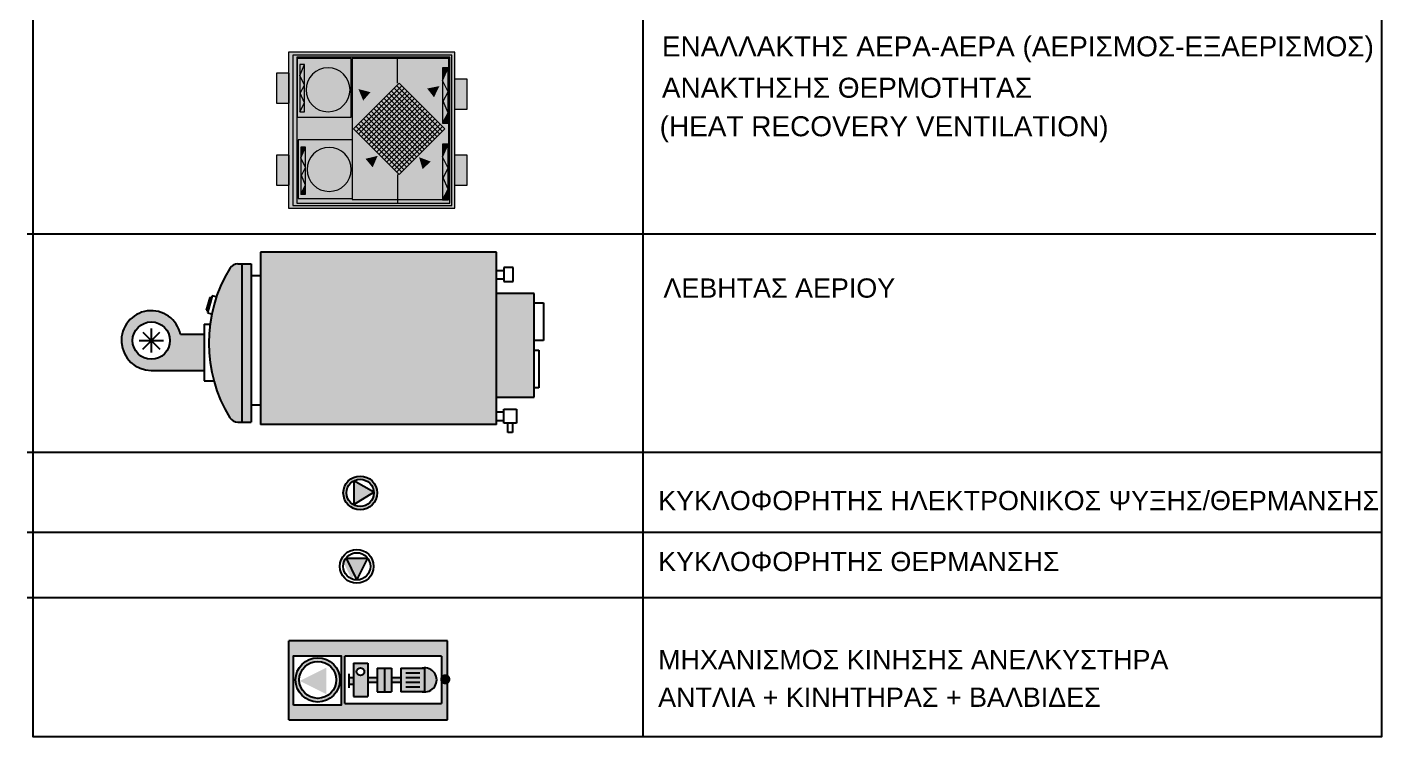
# Model space of a CAD drawing. Header units: metres. Extents: x -11 to 85, y -301 to 135.
# Drawn here: x 64.11 to 72.56, y -180.82 to -176.39 of the extents above; entities that cross this region are included whole.
import ezdxf

# ---------------------------------------------------------------- set-up
doc = ezdxf.new("R2010")
doc.units = ezdxf.units.M
doc.header["$LTSCALE"] = 0.036
for name, color, linetype in [('anelkistiras', 210, 'Continuous'), ('elec endodapedio hatch', 41, 'Continuous'), ('KYKLOFORHTES', 152, 'Continuous'), ('mihanologika text', 20, 'Continuous'), ('SYMBOLA', 160, 'Continuous'), ('therm levit', 220, 'Continuous'), ('therm levit hatch', 211, 'Continuous')]:
    doc.layers.add(name, color=color, linetype=linetype)
for name, color, linetype, lineweight in [('fan enallaktis', 162, 'Continuous', 0), ('fan enallaktis hatch', 141, 'Continuous', 0), ('kaer levit', 240, 'Continuous', 0)]:
    doc.layers.add(name, color=color, linetype=linetype, lineweight=lineweight)
doc.styles.add('TSK_OM', font='arial.ttf')

# ---------------------------------------------------------------- blocks, each defined once
blk = doc.blocks.new('KYKLOFORHTES SYMBATIKOI')
at = {"layer": 'KYKLOFORHTES', "extrusion": (-0.01745240643729051, 3.205955052126973e-18, 0.9998476951563912)}
blk.add_hatch(color=234, dxfattribs=at).paths.add_polyline_path([(-154.5861491729194, 100.3186061344311), (-154.7187491729194, 100.2523061344311), (-154.7187491729194, 100.384906134431)])
at = {"layer": 'KYKLOFORHTES', "color": 234, "extrusion": (-0.01745240643729051, 3.205955052126973e-18, 0.9998476951563912), "elevation": -1.802435219358111, "flags": 128}
blk.add_lwpolyline([(-154.5861491729194, 100.3186061344311), (-154.7187491729194, 100.2523061344309), (-154.7187491729194, 100.384906134431)], close=True, dxfattribs=at)
at = {"layer": 'KYKLOFORHTES', "color": 234, "extrusion": (-0.01745240643729051, 3.205955052126973e-18, 0.9998476951563912)}
for centre, radius in [((-154.6684254783605, 100.3180575893344, -1.751058208695211), 0.105346083326566), ((-154.6684254783605, 100.3180575893343, -1.751058208695207), 0.08509954905642303)]:
    blk.add_circle(centre, radius, dxfattribs=at)
blk.add_solid([(-154.7187491729194, 100.2523061344306, -1.802435219358111), (-154.7187491729194, 100.384906134431, -1.802435219358111), (-154.5861491729194, 100.3186061344311, -1.802435219358111)], dxfattribs=at)
blk = doc.blocks.new('gY1_a36')
at = {"layer": 'SYMBOLA', "color": 0}
blk.add_solid([(0.1499999999999915, 0.07499999999999574), (0.1499999999999915, -0.07499999999999574), (0, 0)], dxfattribs=at)
blk = doc.blocks.new('mixanismos anelkistira')
at = {"layer": 'elec endodapedio hatch'}
h = blk.add_hatch(color=256, dxfattribs=at)
h.paths.add_polyline_path([(119.4567508577319, 140.0631584636455), (119.4567508577319, 139.5711678386454), (120.4457686029603, 139.5711678386454), (120.4457686029603, 139.8144899640913, -0.7509728274299241), (120.4167287875215, 139.8229207056676, -0.7509728274294146), (120.4457686029603, 139.831351447244), (120.4457686029603, 140.0631584636455)])
h.paths.add_polyline_path([(119.7825886267652, 139.9695328819922), (119.7825886267652, 139.6609241105282), (119.4851566921212, 139.6609241105282), (119.4851566921212, 139.9695328819922)], flags=16)
h.paths.add_polyline_path([(119.805036319946, 139.9671147520204), (120.4086977863031, 139.9671147520204), (120.4086977863031, 139.671920377042), (119.805036319946, 139.671920377042)], flags=16)
h.paths.add_polyline_path([(119.8610556035414, 139.9228355957359), (119.9496139160565, 139.9228355957359), (119.9496139160565, 139.8342772832747), (120.0086527910306, 139.8342772832747), (120.0086527910305, 139.8933161582488), (120.0972111035456, 139.8933161582488), (120.0972111035457, 139.8342772832747), (120.1562499785198, 139.8342772832747), (120.1562499785198, 139.8933161582488), (120.2887291411767, 139.8933161582488, -1.22562237086017), (120.288729141703, 139.7457189708135), (120.1562499785198, 139.7457189708135), (120.1562499785198, 139.8047578457877), (120.0972111035457, 139.8047578457877), (120.0972111035456, 139.7457189708135), (120.0086527910306, 139.7457189708135), (120.0086527910306, 139.8047578457877), (119.9496139160564, 139.8047578457876), (119.9496139160565, 139.7161995333265), (119.8610556035413, 139.7161995333265), (119.8610556035413, 139.7929500707928), (119.8315361660273, 139.7929500707928), (119.8315361660273, 139.8342772832747), (119.8610556035413, 139.8342772832747)], flags=0)
h.paths.add_polyline_path([(119.7752736143016, 139.8192877827282, -1), (119.4988746411873, 139.8192877827282, -1)], flags=0)
h.paths.add_polyline_path([(119.7522403665421, 139.8192877827282, -1), (119.5219078889468, 139.8192877827282, -1)], flags=0)
h.paths.add_polyline_path([(119.9276312981005, 139.8705131579833, -1), (119.8798098093499, 139.8705131579833, -1)], flags=0)
h.paths.add_polyline_path([(119.6915411364317, 139.8961968188837), (119.6915411364317, 139.7308218188837), (119.5261661364318, 139.8135093188837)], flags=0)
at = {"layer": 'anelkistiras'}
for p, q in [((119.4567508577319, 139.5711678386454), (119.4567508577319, 140.0631584636454)), ((120.4457686029603, 140.0631584636454), (119.4567508577319, 140.0631584636454)), ((120.4457686029603, 139.5711678386454), (120.4457686029603, 140.0631584636454)), ((120.4086977863031, 139.9671147520204), (119.805036319946, 139.9671147520204)), ((119.805036319946, 139.671920377042), (119.805036319946, 139.9671147520204)), ((119.8610556035414, 139.9228355957359), (119.9496139160564, 139.9228355957359)), ((119.8610556035414, 139.9228355957359), (119.8610556035414, 139.7161995333265)), ((119.9496139160564, 139.9228355957359), (119.9496139160564, 139.7161995333265)), ((120.4086977863031, 139.9671147520204), (120.4086977863031, 139.671920377042)), ((119.8315361660273, 139.8578928332644), (119.8315361660273, 139.7693345206954)), ((119.8315361660273, 139.8342772832747), (119.8610556035414, 139.8342772832747)), ((119.9496139160564, 139.8342772832747), (120.0086527910306, 139.8342772832747)), ((120.0086527910306, 139.8933161582488), (120.0972111035456, 139.8933161582488)), ((120.0086527910306, 139.8933161582488), (120.0086527910306, 139.7457189708135)), ((120.0529319472881, 139.8933161582488), (120.0529319472881, 139.7457189708135)), ((120.0972111035456, 139.8933161582488), (120.0972111035456, 139.7457189708135)), ((120.0972111035456, 139.8342772832747), (120.1562499785198, 139.8342772832747)), ((120.1562499785198, 139.8933161582488), (120.303847166036, 139.8933161582488)), ((120.1562499785198, 139.8933161582488), (120.1562499785198, 139.7457189708135)), ((120.1857694160338, 139.8637967207618), (120.2743277285219, 139.8637967207618)), ((120.1857694160338, 139.8342772832747), (120.2743277285219, 139.8342772832747)), ((120.303847166036, 139.8933161582488), (120.303847166036, 139.7457189708135)), ((119.8315361660273, 139.7929500707928), (119.8610556035414, 139.7929500707928)), ((119.9496139160564, 139.8047578457877), (120.0086527910306, 139.8047578457877)), ((120.0086527910306, 139.7457189708135), (120.0972111035456, 139.7457189708135)), ((120.0972111035456, 139.8047578457877), (120.1562499785198, 139.8047578457877)), ((120.303847166036, 139.7457189708135), (120.1562499785198, 139.7457189708135)), ((120.1857694160338, 139.8047578457877), (120.2743277285219, 139.8047578457877)), ((120.1857694160338, 139.7752384083006), (120.2743277285219, 139.7752384083006)), ((119.805036319946, 139.671920377042), (120.4086977863031, 139.671920377042)), ((119.8610556035414, 139.7161995333265), (119.9496139160564, 139.7161995333265)), ((119.4567508577319, 139.5711678386454), (120.4457686029603, 139.5711678386454))]:
    blk.add_line(p, q, dxfattribs=at)
blk.add_lwpolyline([(119.4851566921212, 139.6609241105282), (119.4851566921212, 139.9695328819922), (119.7825886267652, 139.9695328819922), (119.7825886267652, 139.6609241105282)], close=True, dxfattribs=at)
at = {"layer": 'anelkistiras', "const_width": 0.03148740000000001}
blk.add_lwpolyline([(120.4167287875215, 139.8229207056676, 1), (120.4482161875077, 139.8229207056676, 1)], format="xyb", close=True, dxfattribs=at)
at = {"layer": 'anelkistiras'}
for centre, radius in [((119.6370741277444, 139.8192877827282), 0.1381994865571698), ((119.6370741277444, 139.8192877827282), 0.1151662387976273), ((119.9037205537252, 139.8705131579833), 0.02391074437531415)]:
    blk.add_circle(centre, radius, dxfattribs=at)
blk.add_arc((120.303847166036, 139.8195175645851), 0.07533118280228497, 258.4228368435079, 101.577163141638, dxfattribs=at)
at = {"layer": 'anelkistiras', "xscale": 1.1025, "yscale": 1.1025, "zscale": 1.1025}
blk.add_blockref('gY1_a36', (119.5261661364317, 139.8129497661344), dxfattribs=at)
blk = doc.blocks.new('gY1_a40')
at = {"layer": 'SYMBOLA'}
for points in [[(0.1499999999999915, 0.07499999999999574), (0.1499999999999915, -0.07499999999999574), (0, 0)], [(0.009944643111296614, 0), (0.309944643111308, 0.07500000000000107), (0.2849446431113023, 0)], [(0.309944643111308, -0.07499999999999929), (0.2849446431113023, 0), (0.009944643111296614, 0)]]:
    blk.add_solid(points, dxfattribs=at)
blk = doc.blocks.new('fan enallaktis')
at = {"layer": 'fan enallaktis hatch'}
for points in [[(-1.287818169014295, 0.06413111207136449), (-0.06092122444521533, 0.06413111207136449), (-0.06092122444521533, 1.215516912828874), (-1.287818169014295, 1.215516912828874), (-1.287818169014295, 1.044916044849971), (-1.284246964914254, 1.044916044849971), (-1.284246964914255, 0.8240400318121528), (-1.287818169014295, 0.8240400318121528)], [(-1.287818169014295, 0.4389599789826272), (-1.284246964914255, 0.4389599789826273), (-1.284246964914255, 0.2180839659448088), (-1.287818169014295, 0.2180839659448088), (-1.287818169014295, 0.06413111207136449), (-0.06092122444521533, 0.06413111207136449), (-0.06092122444521533, 1.215516912828874), (-1.287818169014295, 1.215516912828874)], [(-1.287818169014295, 0.06413111207136449), (-0.06092122444521533, 0.06413111207136449), (-0.06092122444521533, 0.8240400318121527), (-0.06265146554512627, 0.8240400318121529), (-0.06265146554512627, 1.044916044849971), (-0.06092122444521533, 1.044916044849971), (-0.06092122444521534, 1.215516912828874), (-1.287818169014295, 1.215516912828874)], [(-1.287818169014295, 0.06413111207136449), (-0.06092122444521533, 0.06413111207136449), (-0.06092122444521532, 0.2630149587512997), (-0.06265146554512627, 0.2630149587512997), (-0.06265146554512627, 0.4838909717891182), (-0.06092122444521533, 0.4838909717891182), (-0.06092122444521534, 1.215516912828874), (-1.287818169014295, 1.215516912828874)], [(-1.287818169014295, 0.06413111207136449), (-0.06092122444521533, 0.06413111207136449), (-0.06092122444521533, 0.8240400318121527), (-0.06265146554512627, 0.8240400318121529), (-0.06265146554512627, 1.044916044849971), (-0.06092122444521533, 1.044916044849971), (-0.06092122444521534, 1.215516912828874), (-1.287818169014295, 1.215516912828874)], [(-1.287818169014295, 0.06413111207136449), (-0.06092122444521533, 0.06413111207136449), (-0.06092122444521533, 1.215516912828874), (-1.287818169014295, 1.215516912828874), (-1.287818169014295, 1.044916044849971), (-1.284246964914254, 1.044916044849971), (-1.284246964914255, 0.8240400318121528), (-1.287818169014295, 0.8240400318121528)], [(-1.196114524857197, 0.8431009172300262), (-1.161894521126286, 0.9143925916656633), (-1.193262857883381, 0.9742775982962777), (-1.161894521126287, 1.045569272731915), (-1.196114524857197, 1.11115761321992)], [(-1.161894521126287, 1.045569272731915), (-1.161894521126286, 1.11115761321992), (-1.196114524857197, 1.11115761321992)], [(-0.1509606578439617, 0.8365677656821313), (-0.1107018299252432, 0.9204403238417046), (-0.1476057555218253, 0.9908932728188976), (-0.1107018299252432, 1.074765830978471), (-0.1503235104186302, 1.150707385261816), (-0.1509606578439617, 1.150707385261816)], [(-0.1107018299252432, 1.074765830978471), (-0.1107018299252432, 1.150707385261816), (-0.1503235104186302, 1.150707385261816)], [(-1.287818169014295, 1.044916044849971), (-1.377014890394385, 1.044916044849971), (-1.377014890394385, 0.8240400318121527), (-1.287818169014294, 0.8240400318121527)], [(-1.193262857883381, 0.9742775982962774), (-1.161894521126286, 0.9143925916656636), (-1.161894521126286, 1.045569272731915)], [(-0.8257233337386701, 0.928650926444503, 1), (-1.150162337212044, 0.928650926444503, 1)], [(-0.1107018299252432, 1.074765830978471), (-0.1476057555218253, 0.9908932728188974), (-0.1107018299252432, 0.9204403238417046)], [(-0.06092122444521533, 0.8240400318121528), (0.03011645993500407, 0.8240400318121529), (0.03011645993500407, 1.044916044849971), (-0.06092122444521532, 1.044916044849971)], [(-1.161894521126287, 0.9143925916656637), (-1.196114524857197, 0.8431009172300261), (-1.161894521126286, 0.7632542418729417)], [(-0.1107018299252432, 0.9204403238417047), (-0.1509606578439616, 0.8365677656821313), (-0.1107018299252432, 0.7426305005561492)], [(-1.196114524857197, 0.7632542418729414), (-1.161894521126286, 0.7632542418729413), (-1.196114524857197, 0.8431009172300259)], [(-0.1509606578439617, 0.8365677656821314), (-0.1509606578439617, 0.7426305005561493), (-0.1107018299252432, 0.7426305005561493)], [(-0.1509606578439616, 0.2716920964877953), (-0.1107018299252432, 0.3555646546473685), (-0.1476057555218253, 0.4260176036245612), (-0.1107018299252432, 0.5098901617841345), (-0.1509606578439616, 0.5870529152994352)], [(-0.1107018299252432, 0.587052915299435), (-0.1509606578439617, 0.587052915299435), (-0.1107018299252432, 0.5098901617841345)], [(-0.1107018299252432, 0.5098901617841345), (-0.1476057555218253, 0.4260176036245612), (-0.1107018299252432, 0.3555646546473684)], [(-1.287818169014295, 0.4389599789826272), (-1.377014890394385, 0.4389599789826272), (-1.377014890394385, 0.2180839659448088), (-1.287818169014295, 0.2180839659448088)], [(-0.06092122444521532, 0.2630149587512997), (0.03011645993500407, 0.2630149587512997), (0.03011645993500407, 0.4838909717891181), (-0.06092122444521532, 0.4838909717891182)], [(-0.1107018299252432, 0.177754831361813), (-0.1107018299252432, 0.3555646546473685), (-0.1509606578439617, 0.2716920964877952)], [(-0.1509606578439617, 0.1777548313618131), (-0.1107018299252432, 0.1777548313618131), (-0.1509606578439617, 0.2716920964877951)]]:
    blk.add_hatch(color=256, dxfattribs=at).paths.add_polyline_path(points)
h = blk.add_hatch(color=256, dxfattribs=at)
h.paths.add_polyline_path([(-1.287818169014294, 1.044916044849971), (-1.284246964914255, 1.044916044849971), (-1.284246964914254, 0.8240400318121527), (-1.287818169014295, 0.8240400318121528), (-1.287818169014295, 0.4389599789826272), (-1.284246964914255, 0.4389599789826272), (-1.284246964914254, 0.2180839659448088), (-1.287818169014295, 0.2180839659448088), (-1.287818169014295, 0.06413111207136449), (-0.06092122444521533, 0.06413111207136449), (-0.06092122444521532, 0.2630149587512997), (-0.06265146554512627, 0.2630149587512997), (-0.06265146554512627, 0.4838909717891181), (-0.06092122444521532, 0.4838909717891181), (-0.06092122444521533, 0.8240400318121528), (-0.06265146554512627, 0.8240400318121528), (-0.06265146554512627, 1.044916044849971), (-0.06092122444521532, 1.044916044849971), (-0.06092122444521534, 1.215516912828874), (-1.287818169014295, 1.215516912828874)])
h.paths.add_polyline_path([(-1.25510878039645, 0.0850653993501436), (-0.08185551172399444, 0.0850653993501436), (-0.08185551172399444, 1.195620966031297), (-1.25510878039645, 1.195620966031297)], flags=16)
h.paths.add_polyline_path([(-1.226488060851763, 1.177973604292404), (-0.09869521392390612, 1.177973604292404), (-0.09869521392390611, 0.0995406227946913), (-1.226488060851763, 0.09954062279469131)], flags=0)
h.paths.add_polyline_path([(-1.21607619371903, 1.143118391528336), (-0.8172176245990466, 1.143118391528336), (-0.8172176245990466, 1.150707385261816), (-0.1509606578439617, 1.150707385261816), (-0.1509606578439617, 1.151928584493771), (-0.1057883771201933, 1.151928584493771), (-0.1057883771201933, 0.1091252353749184), (-0.8172176245990466, 0.1091252353749184), (-0.8172176245990466, 0.7096650107864011), (-1.216076193719029, 0.7096650107864011)], flags=0)
h.paths.add_polyline_path([(-1.196114524857198, 1.11115761321992), (-1.161894521126286, 1.11115761321992), (-1.161894521126286, 0.7632542418729416), (-1.196114524857197, 0.7632542418729414)], flags=0)
h.paths.add_polyline_path([(-0.8257233337386701, 0.928650926444503, -1), (-1.150162337212044, 0.928650926444503, -1)], flags=0)
h.paths.add_polyline_path([(-1.082119764913492, 1.05105272514262), (-0.8379451524135053, 0.9289654188926261), (-1.082119764913491, 0.8068781126426332)], flags=0)
h.paths.add_polyline_path([(-1.224253542160368, 0.5432785315496774), (-0.8250201651944633, 0.5432785315496774), (-0.8250201651944633, 0.1098251508077417), (-1.224253542160368, 0.1098251508077417)], flags=0)
h.paths.add_polyline_path([(-1.204291873298537, 0.5031442606655981), (-1.170071869567626, 0.5031442606655981), (-1.170071869567626, 0.1552408893186193), (-1.204291873298537, 0.1552408893186193)], flags=0)
h.paths.add_polyline_path([(-0.8339006821348899, 0.3408563163182756, -1), (-1.158339685608264, 0.3408563163182756, -1)], flags=0)
h.paths.add_polyline_path([(-0.4706339120607086, 0.9660192021268004), (-0.1336173945469612, 0.6290026846926765), (-0.4706339120607086, 0.2919861671523881), (-0.8076504295744561, 0.6290026846926766)], flags=0)
h.paths.add_polyline_path([(-0.7696088876819951, 0.6299234951643873), (-0.4704357802210136, 0.9290966025544873), (-0.1712626727577679, 0.6299234950676148), (-0.4704357802778172, 0.3307503876420745)], flags=0)
h.paths.add_polyline_path([(-0.7337555472355938, 0.6309000452866372), (-0.4704357803039646, 0.894219812239062), (-0.2071160132003376, 0.6309000452186178), (-0.4704357802255472, 0.3675802782557949)], flags=0)
h.paths.add_polyline_path([(-0.6953910778687452, 0.6324346239978793), (-0.470435780271551, 0.8573899216661367), (-0.24548048265447, 0.6324346240845872), (-0.4704357802250156, 0.4074793264252128)], flags=0)
h.paths.add_polyline_path([(-0.6570266085569539, 0.6309000452335077), (-0.4704357802591618, 0.8174908735312999), (-0.2838449519895607, 0.6309000451880191), (-0.4704357802652488, 0.4443092169418027)], flags=0)
h.paths.add_polyline_path([(-0.6204059786861701, 0.6306907845399049), (-0.4704357802964285, 0.7806609829296465), (-0.3204655818864809, 0.6306907845670744), (-0.4704357802821443, 0.4807205861240353)], flags=0)
h.paths.add_polyline_path([(-0.5837853488523473, 0.6309000452690311), (-0.4704357802754237, 0.7442496138190994), (-0.3570862116766825, 0.6309000452114065), (-0.4704357802401785, 0.5175504766479107)], flags=0)
h.paths.add_polyline_path([(-0.5454208794598334, 0.6324346240762692), (-0.4704357802732118, 0.7074197232510466), (-0.3954506810668802, 0.632434624038793), (-0.4704357802446187, 0.5574495248610546)], flags=0)
h.paths.add_polyline_path([(-0.5070564100379299, 0.6309000452070135), (-0.4704357802078311, 0.6675206750400043), (-0.4338151504278758, 0.6309000452687253), (-0.4704357802652049, 0.5942794154313961)], flags=0)
h.paths.add_polyline_path([(-0.9019432544334424, 0.4626291301201453), (-0.9019432544334425, 0.218454517620159), (-1.146117866933428, 0.3405418238701525)], flags=0)
h.paths.add_polyline_path([(-0.1509606578439616, 0.587052915299435), (-0.1107018299252432, 0.587052915299435), (-0.1107018299252432, 0.1777548313618131), (-0.1509606578439616, 0.1777548313618131)], flags=0)
h = blk.add_hatch(color=256, dxfattribs=at)
h.paths.add_polyline_path([(-1.216076193719029, 0.7096650107864011), (-1.216076193719029, 1.143118391528336), (-0.8172176245990466, 1.143118391528336), (-0.8172176245990466, 1.150707385261816), (-0.1509606578439617, 1.150707385261816), (-0.1509606578439617, 1.151928584493771), (-0.1107018299252432, 1.151928584493771), (-0.1107018299252432, 1.150707385261816), (-0.1057883771201933, 1.150707385261816), (-0.1057883771201933, 0.1091252353749184), (-0.4828999295752063, 0.1091252353749183), (-0.4828999295752064, 0.09954062279469131), (-0.09869521392390612, 0.09954062279469131), (-0.09869521392390612, 1.177973604292404), (-1.226488060851763, 1.177973604292404), (-1.226488060851762, 0.0995406227946913), (-0.4828999295752063, 0.09954062279469131), (-0.4828999295752063, 0.1091252353749184), (-0.8172176245990465, 0.1091252353749184), (-0.8172176245990466, 0.7096650107864011)])
h.paths.add_polyline_path([(-0.8250201651944633, 0.5432785315496775), (-0.8250201651944634, 0.1098251508077418), (-1.224253542160368, 0.1098251508077417), (-1.224253542160368, 0.5432785315496774)], flags=16)
h.paths.add_polyline_path([(-1.170071869567626, 0.5031442606655976), (-1.170071869567626, 0.1552408893186193), (-1.204291873298537, 0.1552408893186193), (-1.204291873298537, 0.503144260665598)], flags=0)
h.paths.add_polyline_path([(-0.8339006821348899, 0.3408563163182756, -1), (-1.158339685608264, 0.3408563163182756, -1)], flags=0)
h.paths.add_polyline_path([(-0.9019432544334426, 0.4626291301201453), (-0.9019432544334425, 0.218454517620159), (-1.146117866933428, 0.3405418238701525)], flags=0)
h = blk.add_hatch(color=256, dxfattribs=at)
h.paths.add_polyline_path([(-0.8172176245990466, 0.1091252353749184), (-0.1057883771201933, 0.1091252353749184), (-0.1057883771201933, 1.150707385261816), (-0.8168428167531236, 1.150707385261816), (-0.8168428167531236, 0.709665010786401), (-0.8172176245990465, 0.709665010786401)])
h.paths.add_polyline_path([(-0.8257233337386701, 0.928650926444503, 1), (-1.150162337212044, 0.928650926444503, 1)])
h.paths.add_polyline_path([(-0.8379451524135052, 0.9289654188926258), (-1.082119764913491, 0.8068781126426331), (-1.082119764913491, 1.051052725142619)], flags=16)
h.paths.add_polyline_path([(-1.161894521126286, 1.11115761321992), (-1.161894521126286, 0.7632542418729416), (-1.196114524857197, 0.7632542418729414), (-1.196114524857197, 1.11115761321992)])
h = blk.add_hatch(color=256, dxfattribs=at)
h.paths.add_polyline_path([(-0.8168428167531236, 1.150707385261816), (-0.8168428167531236, 0.709665010786401), (-0.8172176245990465, 0.709665010786401), (-0.8172176245990466, 0.1091252353749184), (-0.1057883771201933, 0.1091252353749184), (-0.1057883771201933, 0.7426305005561493), (-0.1509606578439617, 0.7426305005561493), (-0.1509606578439617, 1.150707385261816)])
h.paths.add_polyline_path([(-0.4706339120607085, 0.9660192021268001), (-0.1336173945469611, 0.6290026846926766), (-0.4706339120607086, 0.291986167152388), (-0.807650429574456, 0.6290026846926765)], flags=16)
h.paths.add_polyline_path([(-0.4704357802210135, 0.9290966025544872), (-0.1712626727577679, 0.6299234950676148), (-0.470435780277817, 0.3307503876420744), (-0.7696088876819948, 0.6299234951643876)], flags=0)
h.paths.add_polyline_path([(-0.4704357803039646, 0.8942198122390621), (-0.2071160132003377, 0.6309000452186175), (-0.4704357802255471, 0.3675802782557949), (-0.7337555472355938, 0.6309000452866371)], flags=0)
h.paths.add_polyline_path([(-0.24548048265447, 0.6324346240845872), (-0.4704357802250156, 0.4074793264252128), (-0.6953910778687453, 0.6324346239978793), (-0.4704357802715511, 0.8573899216661366)], flags=0)
h.paths.add_polyline_path([(-0.2838449519895607, 0.6309000451880191), (-0.4704357802652488, 0.4443092169418026), (-0.6570266085569539, 0.6309000452335078), (-0.4704357802591618, 0.8174908735313)], flags=0)
h.paths.add_polyline_path([(-0.320465581886481, 0.6306907845670743), (-0.4704357802821443, 0.4807205861240353), (-0.6204059786861701, 0.6306907845399048), (-0.4704357802964285, 0.7806609829296465)], flags=0)
h.paths.add_polyline_path([(-0.3570862116766826, 0.6309000452114065), (-0.4704357802401784, 0.5175504766479107), (-0.5837853488523473, 0.6309000452690312), (-0.4704357802754236, 0.7442496138190995)], flags=0)
h.paths.add_polyline_path([(-0.3954506810668801, 0.632434624038793), (-0.4704357802446187, 0.5574495248610545), (-0.5454208794598334, 0.6324346240762692), (-0.4704357802732118, 0.7074197232510466)], flags=0)
h.paths.add_polyline_path([(-0.4338151504278759, 0.6309000452687253), (-0.4704357802652049, 0.5942794154313962), (-0.50705641003793, 0.6309000452070134), (-0.4704357802078312, 0.6675206750400043)], flags=0)
h.paths.add_polyline_path([(-0.1509606578439616, 0.587052915299435), (-0.1107018299252432, 0.587052915299435), (-0.1107018299252432, 0.1777548313618131), (-0.1509606578439616, 0.1777548313618131)], flags=16)
h = blk.add_hatch(color=256, dxfattribs=at)
h.paths.add_polyline_path([(-1.224253542160368, 0.1098251508077417), (-0.8250201651944633, 0.1098251508077417), (-0.8250201651944633, 0.5432785315496774), (-1.224253542160368, 0.5432785315496774)])
h.paths.add_polyline_path([(-0.8339006821348899, 0.3408563163182756, 1), (-1.158339685608264, 0.3408563163182756, 1)], flags=16)
h.paths.add_polyline_path([(-1.146117866933428, 0.3405418238701525), (-0.9019432544334425, 0.4626291301201452), (-0.9019432544334425, 0.218454517620159)], flags=0)
at = {"layer": 'fan enallaktis'}
for p, q in [((-1.196114524857197, 1.11115761321992), (-1.161894521126286, 1.045569272731915)), ((-0.4828999295752063, 0.9660192021268004), (-0.4828999295752063, 1.17302413240766)), ((-0.1509606578439617, 1.151928584493771), (-0.1107018299252432, 1.074765830978471)), ((-1.161894521126286, 1.045569272731915), (-1.193262857883381, 0.9742775982962776)), ((-0.1107018299252432, 1.074765830978471), (-0.1476057555218253, 0.9908932728188975)), ((-1.161894521126286, 0.9143925916656637), (-1.196114524857197, 0.8431009172300263)), ((-1.193262857883381, 0.9742775982962776), (-1.161894521126286, 0.9143925916656637)), ((-0.7876750651815794, 0.6118573176690834), (-0.4516023135426794, 0.9479300692283597)), ((-0.7702366699893817, 0.5944189225299681), (-0.4341639183504817, 0.9304916741954095)), ((-0.7518217247071883, 0.5760039771416099), (-0.415748973041747, 0.9120767289132161)), ((-0.5241460373840356, 0.9111001787701378), (-0.1880732857716769, 0.5750274272108615)), ((-0.5057310921283835, 0.9295151240523312), (-0.1696583404629421, 0.5934423724930549)), ((-0.4882926969627273, 0.9469535192976113), (-0.1522199453238271, 0.6108807676321701)), ((-0.1107018299252432, 0.9204403238417047), (-0.1509606578439617, 0.8365677656821313)), ((-0.1476057555218253, 0.9908932728188975), (-0.1107018299252432, 0.9204403238417047)), ((-1.196114524857197, 0.8431009172300263), (-1.161894521126286, 0.7632542418729414)), ((-0.7318722006514786, 0.5560544531389828), (-0.3957994489860375, 0.8921272048044242)), ((-0.7134572553692853, 0.5376395078567895), (-0.3773845037038441, 0.8737122595222309)), ((-0.69525157079033, 0.5194338233574576), (-0.3591788191514298, 0.8555065749167339)), ((-0.6768366254815954, 0.5010188780752642), (-0.3407638738692365, 0.8370916296345405)), ((-0.6568871013728033, 0.4810693538603072), (-0.3208143497339031, 0.8171421055257486)), ((-0.6190806606918797, 0.8161655554888354), (-0.2830079090529796, 0.4800928039295589)), ((-0.5991311366096288, 0.8361150795976273), (-0.2630583849707289, 0.500042327932186)), ((-0.5807161913274355, 0.8545300248798207), (-0.2446434396885355, 0.5184572732143793)), ((-0.5625105067750209, 0.8727357093791526), (-0.2264377551095798, 0.5366629578198763)), ((-0.5440955614662863, 0.8911506547675108), (-0.2080228098273864, 0.5550779029959048)), ((-0.1509606578439617, 0.8365677656821313), (-0.1107018299252432, 0.7426305005561493)), ((-0.7306863897520806, 0.7045598264286344), (-0.3946136380866392, 0.368487074763193)), ((-0.7124807051731248, 0.7227655110341311), (-0.3764079535342246, 0.38669275936869)), ((-0.6940657598909314, 0.7411804563163245), (-0.3579930082520313, 0.4051077046508834)), ((-0.6741162358086807, 0.7611299804251166), (-0.3380434841432396, 0.4250572287596753)), ((-0.6557012905264874, 0.7795449257073099), (-0.3196285388875872, 0.4434721740418687)), ((-0.6384721561436923, 0.4626544086842788), (-0.3023994045047922, 0.7987271602435553)), ((-0.6374956059740731, 0.7977506102066421), (-0.3014228543086317, 0.4616778586473656)), ((-0.6202664716178192, 0.4444487240787819), (-0.2841937199523779, 0.7805214757442234)), ((-0.6018515263090847, 0.4260337787965886), (-0.2657787746436433, 0.7621065304620298)), ((-0.5819020022002925, 0.4060842546877966), (-0.2458292505348514, 0.7421570063532379)), ((-0.5634870569711816, 0.3876693094056032), (-0.2274143053057405, 0.7237420611772096)), ((-0.5452813723126022, 0.3694636249062712), (-0.2092086207002435, 0.7055363764655476)), ((-0.7874658043721765, 0.6477804118616206), (-0.4513930527332766, 0.3117076600900144)), ((-0.7690508590899832, 0.666195357143814), (-0.4329781074510832, 0.3301226054783726)), ((-0.7491013350342739, 0.686144881146441), (-0.4130285833688325, 0.3500721295871647)), ((-0.5268664271100327, 0.3510486795179129), (-0.1907936754711326, 0.6871214312895191)), ((-0.5069169029746994, 0.3310991555152859), (-0.1708441513357994, 0.6671719070745621)), ((-0.488501957692506, 0.3126842102330925), (-0.1524292060270647, 0.6487569617923687)), ((-1.204291873298537, 0.5031442606655981), (-1.170071869567626, 0.4375559201775925)), ((-0.1509606578439617, 0.587052915299435), (-0.1107018299252432, 0.5098901617841345)), ((-0.1107018299252432, 0.5098901617841345), (-0.1476057555218253, 0.4260176036245613)), ((-1.170071869567626, 0.4375559201775925), (-1.201440206324721, 0.3662642457419555)), ((-0.1476057555218253, 0.4260176036245613), (-0.1107018299252432, 0.3555646546473684)), ((-1.170071869567626, 0.3063792391113416), (-1.204291873298537, 0.2350875646757044)), ((-1.201440206324721, 0.3662642457419555), (-1.170071869567626, 0.3063792391113416)), ((-0.1107018299252432, 0.3555646546473684), (-0.1509606578439617, 0.2716920964877952)), ((-1.204291873298537, 0.2350875646757044), (-1.170071869567626, 0.1552408893186193)), ((-0.4828999295752063, 0.2919861671523881), (-0.4828999295752063, 0.09956670911605386)), ((-0.1509606578439617, 0.2716920964877952), (-0.1107018299252432, 0.1777548313618131))]:
    blk.add_line(p, q, dxfattribs=at)
for points in [[(-1.287818169014295, 1.215516912828874), (-0.06092122444521533, 1.215516912828874), (-0.06092122444521533, 0.06413111207136449), (-1.287818169014295, 0.06413111207136449)], [(-1.25510878039645, 1.195620966031297), (-0.08185551172399444, 1.195620966031297), (-0.08185551172399444, 0.0850653993501436), (-1.25510878039645, 0.0850653993501436)], [(-1.226488060851763, 1.177973604292404), (-0.09869521392390612, 1.177973604292404), (-0.09869521392390612, 0.09954062279469131), (-1.226488060851763, 0.09954062279469131)], [(-1.216076193719029, 1.143118391528336), (-0.8168428167531236, 1.143118391528336), (-0.8168428167531236, 0.709665010786401), (-1.216076193719029, 0.709665010786401)], [(-1.196114524857197, 1.11115761321992), (-1.161894521126286, 1.11115761321992), (-1.161894521126286, 0.7632542418729414), (-1.196114524857197, 0.7632542418729414)], [(-0.8172176245990466, 1.150707385261816), (-0.1057883771201933, 1.150707385261816), (-0.1057883771201933, 0.1091252353749184), (-0.8172176245990466, 0.1091252353749184)], [(-0.1509606578439617, 1.151928584493771), (-0.1107018299252432, 1.151928584493771), (-0.1107018299252432, 0.7426305005561493), (-0.1509606578439617, 0.7426305005561493)], [(-1.377014890394385, 1.044916044849971), (-1.284246964914255, 1.044916044849971), (-1.284246964914255, 0.8240400318121528), (-1.377014890394385, 0.8240400318121528)], [(-0.06265146554512627, 1.044916044849971), (0.03011645993500407, 1.044916044849971), (0.03011645993500407, 0.8240400318121528), (-0.06265146554512627, 0.8240400318121528)], [(-0.4706339120607086, 0.2919861671523881), (-0.1336173945469612, 0.6290026846926766), (-0.4706339120607086, 0.9660192021268004), (-0.807650429574456, 0.6290026846926766)], [(-1.224253542160368, 0.5432785315496774), (-0.8250201651944633, 0.5432785315496774), (-0.8250201651944633, 0.1098251508077417), (-1.224253542160368, 0.1098251508077417)], [(-1.204291873298537, 0.5031442606655981), (-1.170071869567626, 0.5031442606655981), (-1.170071869567626, 0.1552408893186193), (-1.204291873298537, 0.1552408893186193)], [(-0.1509606578439617, 0.587052915299435), (-0.1107018299252432, 0.587052915299435), (-0.1107018299252432, 0.1777548313618131), (-0.1509606578439617, 0.1777548313618131)], [(-1.377014890394385, 0.4389599789826272), (-1.284246964914255, 0.4389599789826272), (-1.284246964914255, 0.2180839659448088), (-1.377014890394385, 0.2180839659448088)], [(-0.06265146554512627, 0.4838909717891182), (0.03011645993500407, 0.4838909717891182), (0.03011645993500407, 0.2630149587512997), (-0.06265146554512627, 0.2630149587512997)]]:
    blk.add_lwpolyline(points, close=True, dxfattribs=at)
for centre in [(-0.987942835475357, 0.928650926444503), (-0.9961201838715767, 0.3408563163182756)]:
    blk.add_circle(centre, 0.1622195017366868, dxfattribs=at)
at = {"layer": 'fan enallaktis', "xscale": 1.627830749999999, "yscale": 1.627830749999999, "zscale": 1.627830749999999, "rotation": 180}
blk.add_blockref('gY1_a36', (-0.8379451524135053, 0.929791593197933), dxfattribs=at)
at = {"layer": 'fan enallaktis', "color": 240}
for p, xscale, yscale, zscale, rotation in [((-0.6304777947992148, 0.8287329104376713), 0.5471699999999997, 0.5471699999999997, 0.5471699999999997, 139.998246099921), ((-0.3246730934576092, 0.8384745535247893), 0.5471699999999998, 0.5471699999999998, 0.5471699999999998, 46.90418803826589), ((-0.7718370608152199, 0.3355328774226297), 0.5471699999999998, 0.5471699999999998, 0.5471699999999998, 41.27729920653211), ((-0.1746128572797001, 0.3136171739301636), 0.5471699999999999, 0.5471699999999999, 0.5471699999999999, 142.2600130889486)]:
    blk.add_blockref('gY1_a40', p, dxfattribs=dict(at, xscale=xscale, yscale=yscale, zscale=zscale, rotation=rotation))
at = {"layer": 'fan enallaktis', "xscale": 1.627830749999999, "yscale": 1.627830749999999, "zscale": 1.627830749999999}
blk.add_blockref('gY1_a36', (-1.146117866933428, 0.3397156495648453), dxfattribs=at)
blk = doc.blocks.new('levitas 2')
at = {"layer": 'therm levit hatch'}
h = blk.add_hatch(color=256, dxfattribs=at)
edge = h.paths.add_edge_path()
edge.add_ellipse((37046.12957159668, 92636.3621031442), major_axis=(-0.8894960686150329, 5.446412686629975e-17), ratio=0.999999999999997, start_angle=328.462907065143, end_angle=391.5370929348571)
edge.add_ellipse((37045.42161732692, 92635.92758231885), major_axis=(-0.05882913030476312, 3.602126338052874e-18), ratio=0.9999999999999972, start_angle=31.49126976522592, end_angle=90)
edge.add_line((37045.42161732795, 92635.86875318844), (37045.44597748426, 92635.86875318844))
edge.add_line((37045.44597748426, 92635.86875318844), (37045.44597748427, 92636.85545309997))
edge.add_line((37045.44597748427, 92636.85545309997), (37045.42161732739, 92636.85545309997))
edge.add_ellipse((37045.42161732692, 92636.79662396961), major_axis=(-0.05882913030476312, 3.602126338052874e-18), ratio=0.9999999999999972, start_angle=270, end_angle=328.5087302347741)
for points in [[(37045.50480661471, 92636.85545309997), (37045.44597748426, 92636.85545309997), (37045.44597748427, 92635.86875318844), (37045.50480661471, 92635.86875318845)], [(37045.56363574515, 92636.92930093694), (37045.56363574514, 92635.85500742465), (37047.03436400413, 92635.85500742465), (37047.03436400413, 92636.92930093696)], [(37047.26968052549, 92636.67135103753), (37047.03436400413, 92636.67135103754), (37047.03436400413, 92636.02423060358), (37047.26968052549, 92636.02423060358)]]:
    blk.add_hatch(color=256, dxfattribs=at).paths.add_polyline_path(points)
h = blk.add_hatch(color=256, dxfattribs=at)
edge = h.paths.add_edge_path()
edge.add_line((37045.2106609629, 92636.41488535555), (37045.06376612675, 92636.41488535557))
edge.add_ellipse((37044.88150556914, 92636.37768157499), major_axis=(-0.1860189026682335, 1.138999650692926e-17), ratio=0.9999999999999971, start_angle=191.53695903279, end_angle=450)
edge.add_line((37044.88150557075, 92636.19166267218), (37045.2106609629, 92636.19166267218))
edge.add_line((37045.2106609629, 92636.19166267218), (37045.2106609629, 92636.41488535555))
edge = h.paths.add_edge_path(flags=16)
edge.add_ellipse((37044.88150556914, 92636.37768157499), major_axis=(-0.1162618140990171, 7.118747812628621e-18), ratio=0.999999999999997, start_angle=0, end_angle=360)
at = {"layer": 'therm levit'}
for p, q in [((37045.42161732692, 92636.85545309997), (37045.50480661471, 92636.85545309997)), ((37045.44597748426, 92636.85545309997), (37045.44597748426, 92635.86875318844)), ((37045.50480661471, 92636.85545309997), (37045.50480661471, 92635.86875318844)), ((37045.56363574514, 92636.92973184046), (37045.56363574514, 92635.85500742465)), ((37047.03436400413, 92636.92930093694), (37045.56363574514, 92636.92930093694)), ((37047.03436400413, 92635.85500742465), (37047.03436400413, 92636.92887193609)), ((37045.50480661471, 92636.78324107149), (37045.56363574514, 92636.78324107149)), ((37047.03436400413, 92636.81548240689), (37047.08081970848, 92636.81548240689)), ((37047.08081970848, 92636.83268992754), (37047.08081970848, 92636.74532866894)), ((37047.13906054758, 92636.83268992754), (37047.08081970848, 92636.83268992754)), ((37047.13906054758, 92636.74532866894), (37047.13906054758, 92636.83268992754)), ((37047.03436400413, 92636.76253618956), (37047.08081970848, 92636.76253618956)), ((37047.08081970848, 92636.74532866894), (37047.13906054758, 92636.74532866894)), ((37045.24635642407, 92636.64710204025), (37045.22450930618, 92636.56742158499)), ((37045.26149157622, 92636.65731429352), (37045.23231942677, 92636.5509181017)), ((37045.25782906044, 92636.64395642519), (37045.24635642407, 92636.64710204025)), ((37045.28632208084, 92636.6505061627), (37045.26149157622, 92636.65731429352)), ((37047.26968052549, 92636.67135103754), (37047.03436400413, 92636.67135103754)), ((37047.26968052549, 92636.02423060358), (37047.26968052549, 92636.67135103754)), ((37047.26968052549, 92636.61252190717), (37047.3285096558, 92636.61252190717)), ((37047.3285096558, 92636.61252190717), (37047.3285096558, 92636.37720538574)), ((37045.22450930618, 92636.56742158499), (37045.23598194255, 92636.56427596994)), ((37045.23231942677, 92636.5509181017), (37045.25714993137, 92636.54410997087)), ((37044.82823380209, 92636.43095334216), (37044.93477733649, 92636.3244098078)), ((37044.82823380209, 92636.3244098078), (37044.93477733649, 92636.43095334216)), ((37044.88150556914, 92636.45301923061), (37044.88150556914, 92636.30234391932)), ((37045.2106609629, 92636.47976140495), (37045.24789150173, 92636.47976140495)), ((37045.2106609629, 92636.47976140495), (37045.2106609629, 92636.12678662277)), ((37044.80616791363, 92636.37768157499), (37044.95684322495, 92636.37768157499)), ((37045.2106609629, 92636.41488535555), (37045.06376612693, 92636.41488535555)), ((37047.3285096558, 92636.37720538574), (37047.26968052549, 92636.37720538574)), ((37047.26968052549, 92636.31837625534), (37047.29909509078, 92636.31837625534)), ((37047.29909509078, 92636.31837625534), (37047.29909509078, 92636.08305973395)), ((37044.88150556914, 92636.19166267218), (37045.2106609629, 92636.19166267218)), ((37045.2106609629, 92636.12678662277), (37045.2717666126, 92636.12678662277)), ((37047.03436400413, 92636.02423060358), (37047.26968052549, 92636.02423060358)), ((37047.29909509078, 92636.08305973395), (37047.26968052549, 92636.08305973395)), ((37045.56363574514, 92635.9742336368), (37045.50480661471, 92635.9742336368)), ((37047.03436400413, 92635.93304545149), (37047.08081970848, 92635.93304545149)), ((37047.08081970848, 92635.86289171355), (37047.08081970848, 92635.9502529721)), ((37047.08081970848, 92635.9502529721), (37047.1586702577, 92635.9502529721)), ((37047.1586702577, 92635.9502529721), (37047.1586702577, 92635.86289171355)), ((37045.42161732692, 92635.86875318844), (37045.50480661471, 92635.86875318844)), ((37047.03436400413, 92635.85500742465), (37045.56363574514, 92635.85500742465)), ((37047.03436400413, 92635.88009923417), (37047.08081970848, 92635.88009923417)), ((37047.1586702577, 92635.86289171355), (37047.08081970848, 92635.86289171355)), ((37047.10503770057, 92635.80406258318), (37047.10503770057, 92635.86289171355)), ((37047.13445226587, 92635.86289171355), (37047.13445226587, 92635.80406258318)), ((37047.13445226587, 92635.80406258318), (37047.10503770057, 92635.80406258318))]:
    blk.add_line(p, q, dxfattribs=at)
for centre, major_axis, ratio, start_param, end_param in [((37045.42161732692, 92636.79662396961), (-0.05882913030476312, 3.602126338052874e-18), 0.9999999999999972, 4.71238898038469, 5.733558964142652), ((37046.12957159668, 92636.3621031442), (-0.8894960686150329, 5.446412686629975e-17), 0.999999999999997, 5.732759198958889, 6.833611415400284), ((37044.88150556914, 92636.37768157499), (-0.1860189026682335, 1.138999650692926e-17), 0.9999999999999971, 3.342950574379679, 7.853981633974483), ((37045.42161732692, 92635.92758231885), (-0.05882913030476312, 3.602126338052874e-18), 0.9999999999999972, 0.5496263430369339, 1.570796326794897)]:
    blk.add_ellipse(centre, major_axis=major_axis, ratio=ratio, start_param=start_param, end_param=end_param, dxfattribs=at)
blk.add_ellipse((37044.88150556914, 92636.37768157499), major_axis=(-0.1162618140990171, 7.118747812628621e-18), ratio=0.999999999999997, dxfattribs=at)
blk = doc.blocks.new('neos kykloforitis')
at = {"layer": 'KYKLOFORHTES'}
h = blk.add_hatch(color=256, dxfattribs=at)
edge = h.paths.add_edge_path()
edge.add_ellipse((60.49099102557761, -100.7497964285715), major_axis=(0.105346083326566, 0), ratio=0.9998476951563912, start_angle=0, end_angle=360)
edge = h.paths.add_edge_path(flags=16)
edge.add_ellipse((60.49099102557761, -100.7497964285716), major_axis=(0.08509954905642303, 0), ratio=0.9998476951563912, start_angle=0, end_angle=360)
blk.add_hatch(color=256, dxfattribs=at).paths.add_polyline_path([(60.45034234439242, -100.6760369831755), (60.45034234439243, -100.8221146512342), (60.57525473223963, -100.7462196521935)])
for p, q in [((60.45034234439242, -100.6760369831755), (60.45034234439242, -100.8221146512341)), ((60.57525473223961, -100.7462196521935), (60.45034234439242, -100.6760369831755)), ((60.45034234439242, -100.8221146512341), (60.57525473223961, -100.7462196521935))]:
    blk.add_line(p, q, dxfattribs=at)
at = {"layer": 'KYKLOFORHTES', "extrusion": (0, -0.01745240643729051, 0.9998476951563912)}
for centre, radius in [((60.49099102557761, -100.7343580409651, 1.810849466685437), 0.105346083326566), ((60.49099102557761, -100.7343580409651, 1.81084946668544), 0.08509954905642303)]:
    blk.add_circle(centre, radius, dxfattribs=at)

msp = doc.modelspace()

# ---------------------------------------------------------------- linework, layer by layer
at = {"layer": 'mihanologika text'}
for p, q in [((67.94761464857902, -172.0899707065058), (67.94761464857902, -180.8185851678352)), ((64.1084818564591, -177.6827533801139), (72.51929415406948, -177.6827533801139)), ((64.1084818564591, -179.0422703196776), (72.55057700948282, -179.0422703196776)), ((64.1084818564591, -179.5426486693937), (72.55383220619706, -179.5426486693937)), ((64.1084818564591, -179.9486157750951), (72.55708740291129, -179.9486157750951))]:
    msp.add_line(p, q, dxfattribs=at)
msp.add_lwpolyline([(64.14586647602437, -172.0832547788762), (72.55528896632131, -172.0832547788762), (72.55528896632131, -180.8180417311435), (64.14586647602437, -180.8180417311435)], close=True, dxfattribs=at)

# ---------------------------------------------------------------- block references
at = {"layer": 'anelkistiras'}
msp.add_blockref('mixanismos anelkistira', (-53.71616503136875, -320.2823875789191), dxfattribs=at)
at = {"layer": 'fan enallaktis', "xscale": -0.8449999999938882, "yscale": 0.845000000030268, "zscale": 0.8450000000000001, "rotation": 180}
msp.add_blockref('fan enallaktis', (66.8271348100493, -176.4957694595176), dxfattribs=at)
at = {"layer": 'kaer levit'}
msp.add_blockref('levitas 2', (-36979.99873288425, -92814.7251112007), dxfattribs=at)
at = {"layer": 'KYKLOFORHTES'}
for name, p in [('neos kykloforitis', (5.694867122371988, -78.546805386313)), ('KYKLOFORHTES SYMBATIKOI', (-34.16912723494897, -334.4235544284393, 0.05155669691392006))]:
    msp.add_blockref(name, p, dxfattribs=at)

# ---------------------------------------------------------------- texts
at = {"layer": 'mihanologika text', "style": 'TSK_OM'}
for s, height, p in [('ΕΝΑΛΛΑΚΤΗΣ ΑΕΡΑ-ΑΕΡΑ (ΑΕΡΙΣΜΟΣ-ΕΞΑΕΡΙΣΜΟΣ) ', 0.124800000000454, (68.06711140579455, -176.5758532850267, 2.16053697291663)), ('ΑΝΑΚΤΗΣΗΣ ΘΕΡΜΟΤΗΤΑΣ', 0.124800000000454, (68.06711140579455, -176.8334354682918, 2.16053697291663)), ('(HEAT RECOVERY VENTILATION)', 0.124800000000454, (68.05298046820417, -177.0736614073647, 2.16053697291663)), ('ΛΕΒΗΤΑΣ ΑΕΡΙΟΥ', 0.12, (68.07658876657979, -178.0799758790282)), ('ΚΥΚΛΟΦΟΡΗΤΗΣ ΗΛΕΚΤΡΟΝΙΚΟΣ ΨΥΞΗΣ/ΘΕΡΜΑΝΣΗΣ', 0.12, (68.04374978750593, -179.4049474617069, 2.077439397035221)), ('ΚΥΚΛΟΦΟΡΗΤΗΣ ΘΕΡΜΑΝΣΗΣ', 0.12, (68.04374978750593, -179.7850927997579, 2.077439397035221)), ('ΜΗΧΑΝΙΣΜΟΣ ΚΙΝΗΣΗΣ ΑΝΕΛΚΥΣΤΗΡΑ', 0.12, (68.04374978750593, -180.3965125069179, 2.077439397035221)), ('ΑΝΤΛΙΑ + ΚΙΝΗΤΗΡΑΣ + ΒΑΛΒΙΔΕΣ', 0.12, (68.04374978750593, -180.6312117724181, 2.077439397035221))]:
    msp.add_text(s, height=height, dxfattribs=at).set_placement(p)

doc.saveas('drawing.dxf')
